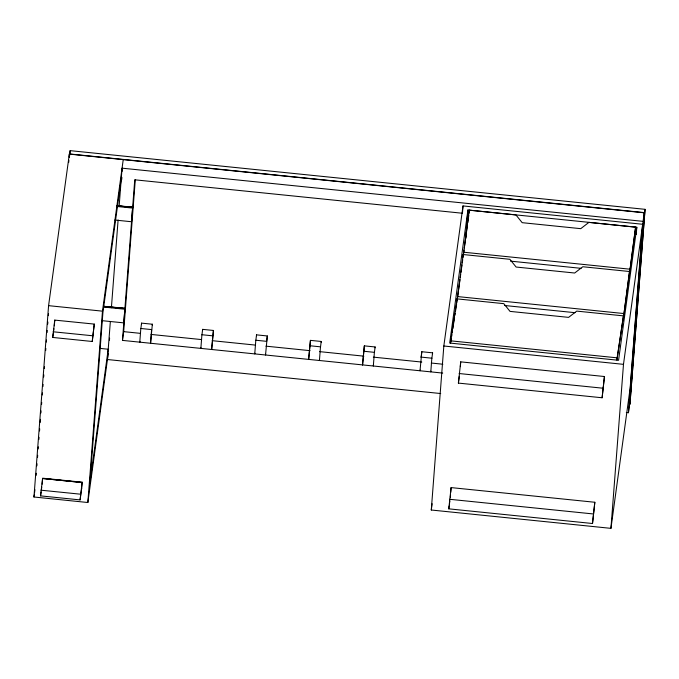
<?xml version="1.0" encoding="UTF-8"?>
<svg xmlns="http://www.w3.org/2000/svg" width="679" height="679" viewBox="0 0 679 679"><rect width="100%" height="100%" fill="white"/><g stroke="black" fill="none" stroke-linecap="round" stroke-linejoin="round"><path stroke-width="1.02" d="M108.233 353.683L87.846 502.511L33.95 497.003L48.582 305.66L69.368 153.921L644.269 212.603L629.637 403.946L628.44 412.705L626.327 412.484M36.148 475.376L36.31 473.263M36.878 465.862L37.039 463.74M37.523 457.4L37.684 455.278M38.168 448.938L38.33 446.816M38.898 439.415L39.059 437.301M39.543 430.953L39.705 428.839M40.188 422.491L40.434 419.316M40.918 412.968L41.079 410.854M41.563 404.506L41.725 402.392M42.293 394.991L42.454 392.878M42.938 386.529L43.1 384.416M43.668 377.006L43.829 374.893M44.313 368.544L44.474 366.431M45.688 350.559L45.849 348.446M46.342 342.097L46.503 339.984M47.063 332.583L47.224 330.469M47.717 324.121L47.878 322.007M48.362 315.659L48.523 313.545M81.709 488.108L80.08 499.905L40.553 495.874L42.633 478.203L82.159 482.2L81.658 488.43M52.716 337.446L54.753 320.106L94.279 324.095L92.242 341.486L52.716 337.446L53.251 333.559M42.149 484.203L42.59 478.491L82.117 482.523L42.59 478.491M54.312 325.776L54.753 320.106M68.723 162.374L68.885 160.261M69.122 157.087L69.368 153.921M69.428 157.316L69.589 155.202M69.827 154.871L70.149 150.645L645.05 209.327L629.942 404.175L645.05 209.327M80.08 499.905L82.159 482.2M92.242 341.486L94.279 324.095M87.846 502.511L102.478 311.16L123.264 159.421M110.346 321.464L107.435 359.522L440.705 393.54M111.398 307.723L118.104 219.971M119.122 206.433L122.067 168.171L643.072 221.354L644.269 212.603M109.438 340.196L109.599 338.083M121.728 179.502L121.889 177.389M122.373 171.049L122.534 168.935M101.85 320.641L123.756 322.873L124.928 308.274L103.895 306.322M114.802 220.03L131.488 221.736L132.668 207.137L116.89 205.669M442.716 373.085L122.475 340.391L134.756 179.799L462.374 213.24M122.475 340.391L123.671 331.641L135.308 179.494M141.495 323.959L141.563 323.128L152.342 324.223L152.274 325.063M202.58 330.198L202.648 329.357L213.427 330.461L211.644 349.498L213.427 330.461M256.475 335.698L256.543 334.857L267.322 335.961L266.618 341.469M267.322 335.961L265.54 354.998L265.633 354.294M310.439 340.366L308.656 359.403L310.439 340.366L321.218 341.461L321.15 342.301M364.334 345.866L362.552 364.903L364.334 345.866L375.114 346.961L375.054 347.801M432.515 353.666L432.582 352.825L421.803 351.73L420.021 370.768L420.114 370.063M421.803 351.73L421.099 357.23M431.284 510.014L443.828 346.001L463.01 205.932L642.673 224.274L630.129 388.286L610.939 528.355L431.284 510.014L432.141 503.742M450.457 342.887L457.094 298.887L503.801 303.657L510.031 311.389L568.595 317.373L576.743 311.101L623.458 315.871L616.982 359.87M462.45 213.291L463.01 205.932M456.78 302.987L457.094 298.887M629.526 271.515L623.458 317.636L629.526 271.515L582.82 266.745L574.672 273.017L516.108 267.034L509.878 259.302L463.171 254.532L457.094 300.653L459.98 279.638M462.934 257.604L463.171 254.532M635.603 227.159L629.535 273.281L635.603 227.159L588.897 222.389L580.749 228.662L522.185 222.678L515.955 214.946L469.24 210.176L463.171 256.297L464.037 249.991M465.752 238.371L467.924 209.989L636.8 227.227L636.24 234.586M469.011 213.248L469.24 210.176M448.777 508.843L451.102 487.598L594.829 502.265L592.504 523.509L448.777 508.843L449.175 505.923M458.393 383.1L460.718 361.856L604.446 376.522L602.112 397.767L458.393 383.1L459.318 376.293M450.372 497.172L450.516 495.254M450.737 492.385L451.102 487.598M460.354 366.643L460.718 361.856M592.504 523.509L594.829 502.265M602.112 397.767L604.446 376.522M616.821 359.862L623.458 315.871M610.939 528.355L623.483 364.343L642.673 224.274M628.44 412.705L643.072 221.354M70.149 150.645L69.665 154.15L644.566 212.833M53.649 330.639L53.913 328.695M33.95 497.003L34.239 494.915M34.527 492.818L34.952 489.678M40.553 495.874L41.088 491.986M41.351 490.034L41.75 487.123M121.227 178.933L102.902 312.696L89.883 482.998L108.207 349.227L99.915 348.386M131.488 221.736L131.59 221.031M123.756 322.873L123.858 322.177M140.859 328.628L141.563 323.128M139.874 341.461L139.781 342.165L140.825 328.492L151.604 329.595L150.56 343.26L152.342 324.223M201.943 334.866L202.648 329.357M200.959 347.699L200.865 348.395L201.909 334.73L212.688 335.825M255.839 340.366L256.543 334.857M254.854 353.199L254.761 353.895L255.805 340.23L266.584 341.333M320.513 346.969L321.218 341.461M319.537 359.802L319.436 360.498L320.48 346.833L309.7 345.73M374.409 352.469L375.114 346.961M373.433 365.302L373.331 365.998L374.384 352.333L363.604 351.23M431.878 358.334L432.582 352.825M430.893 371.167L430.8 371.863L431.844 358.198L421.065 357.095M467.924 209.989L449.693 343.048L618.569 360.286L636.8 227.227M460.26 277.541L460.693 274.392M460.982 272.287L461.992 264.937M462.28 262.832L462.713 259.684M464.326 247.894L467.491 224.783M467.78 222.678L468.79 215.328M449.439 503.979L449.837 501.06M450.618 342.887L451.255 338.796M451.569 336.75L451.883 334.705M452.197 332.659L452.511 330.614M452.834 328.568L454.565 317.314M454.879 315.26L455.202 313.214M455.516 311.169L456.619 304.014M116.856 205.898L132.634 207.367L116.983 205.771M103.862 306.552L124.902 308.512L104.04 306.382M116.89 206.467L132.541 208.071M463.485 252.198L629.849 269.181M510.557 261.135L581.105 268.332M457.408 296.553L623.772 313.537M504.48 305.491L575.028 312.688M450.618 340.833L616.982 357.816M103.938 307.078L124.8 309.208M48.582 305.66L102.478 311.16M443.828 346.001L623.483 364.343M123.671 331.641L140.528 333.364M151.061 334.433L201.629 339.593M212.162 340.671L255.355 345.085M265.888 346.154L310.133 350.67M319.614 351.637L363.859 356.161M373.34 357.129L421.795 362.068M431.275 363.036L442.861 364.224M53.149 331.776L92.675 335.774M459.123 373.526L602.85 388.201M449.506 499.269L593.234 513.944M40.986 490.196L80.512 494.193"/></g></svg>
